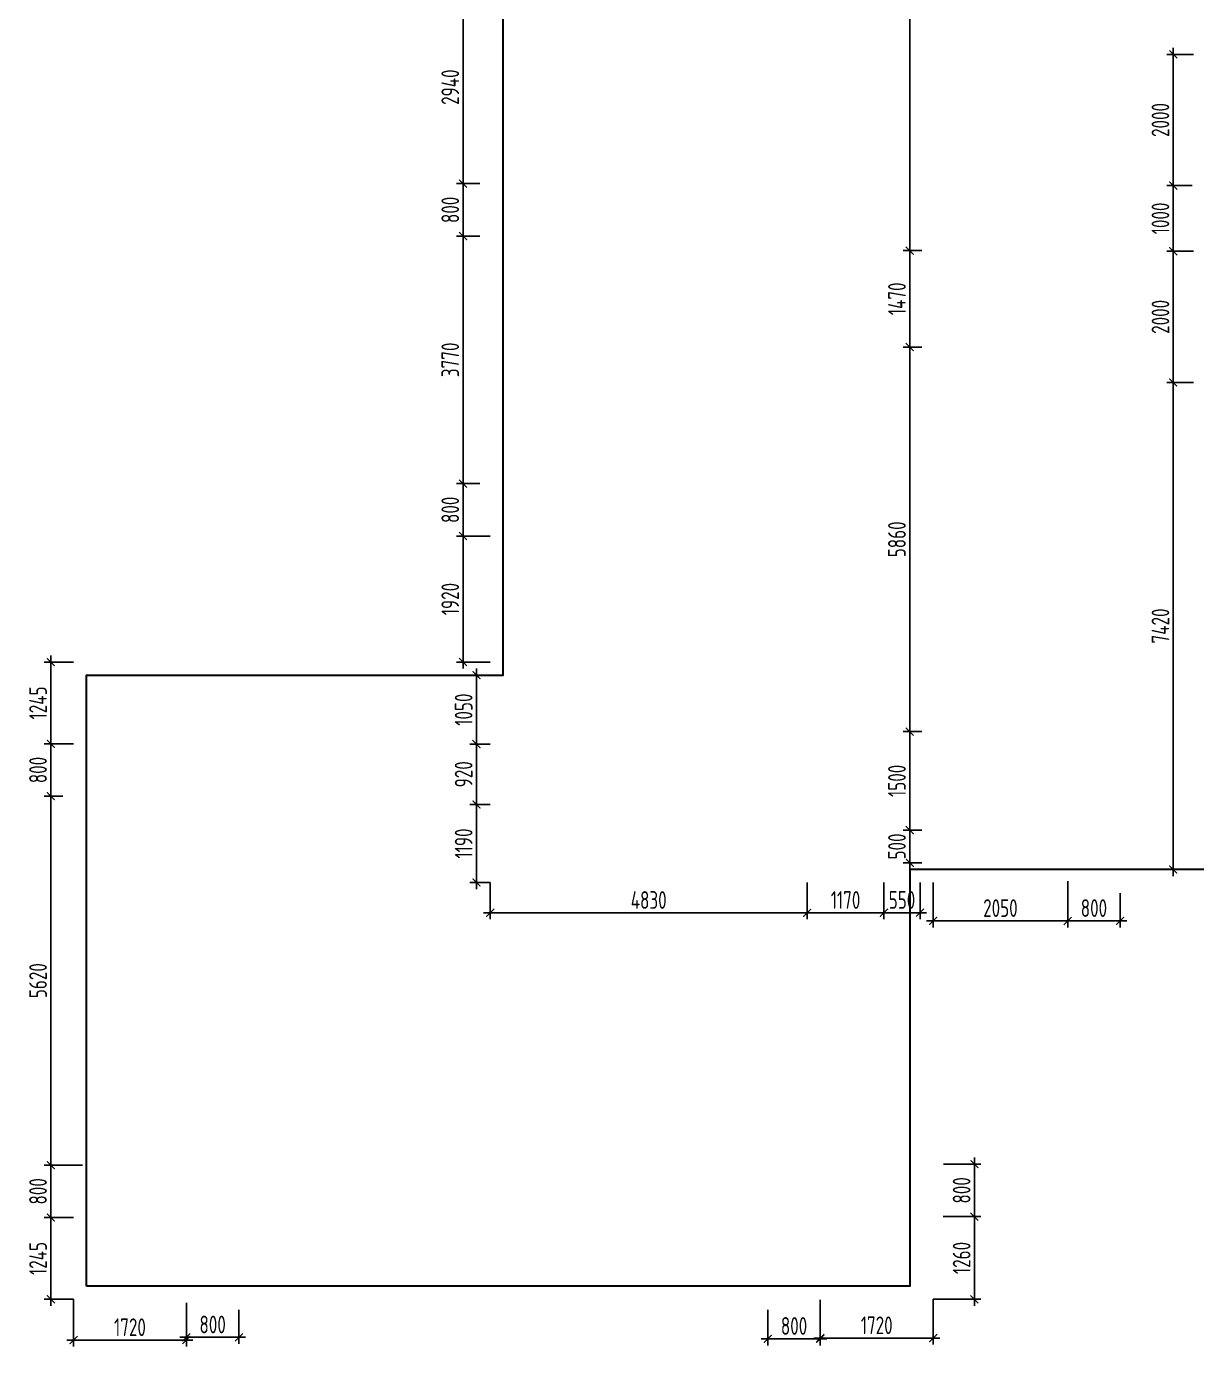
# Model space of a CAD drawing. Header units: millimetres. Extents: x -314343 to 8741575, y 21428 to 162031.
# Drawn here: x 328737 to 346570, y 54385 to 74502 of the extents above; entities that cross this region are included whole.
import ezdxf

# ---------------------------------------------------------------- set-up
doc = ezdxf.new("R2010")
doc.units = ezdxf.units.MM
doc.header["$MEASUREMENT"] = 0
doc.header["$PDSIZE"] = -4
doc.layers.get('0').update_dxf_attribs({"color": 250, "lineweight": 9})
doc.layers.get('Defpoints').update_dxf_attribs({"color": 6})
doc.styles.add('ISOCPEUR', font='isocpeur.ttf', dxfattribs={"width": 0.7})
doc.dimstyles.new('R_100', dxfattribs={"dimtxt": 270, "dimasz": 120, "dimexe": 100, "dimexo": 0, "dimgap": 60, "dimtad": 1, "dimdec": 0, "dimrnd": 5, "dimzin": 0, "dimdsep": 46, "dimtxsty": 'ISOCPEUR', "dimblk": 'ARCHTICK', "dimcen": 0, "dimdle": 100, "dimclrd": 256, "dimclre": 256, "dimclrt": 256, "dimadec": 0, "dimazin": 0, "dimtfac": 2, "dimtdec": 0, "dimtix": 1, "dimtofl": 0, "dimtmove": 1, "dimatfit": 3, "dimfxl": 1, "dimtvp": 3, "dimtolj": 1, "dimtzin": 0, "dimarcsym": 0})

# ---------------------------------------------------------------- blocks, each defined once
blk = doc.blocks.new('_ArchTick')
at = {"color": 0, "linetype": 'ByBlock', "const_width": 0.15}
blk.add_lwpolyline([(-0.5, -0.5), (0.5, 0.5)], dxfattribs=at)
blk = doc.blocks.new('*D41')
at = {"layer": 'Defpoints', "lineweight": -2, "ltscale": 100, "transparency": 16777216}
for p, q in [((335805, 64616), (335495, 64616)), ((335595, 64716), (335595, 63466)), ((335805, 63566), (335495, 63566))]:
    blk.add_line(p, q, dxfattribs=at)
at = {"layer": 'Defpoints', "color": 0, "ltscale": 100, "transparency": 16777216}
for p in [(335805, 64616), (335595, 63566), (335805, 63566)]:
    blk.add_point(p, dxfattribs=at)
at = {"layer": 'Defpoints', "lineweight": -2, "ltscale": 100, "transparency": 16777216, "xscale": 120, "yscale": 120, "zscale": 120}
for p, rotation in [((335595, 64616), 90), ((335595, 63566), 270)]:
    blk.add_blockref('_ArchTick', p, dxfattribs=dict(at, rotation=rotation))
at = {"layer": 'Defpoints', "lineweight": 30, "ltscale": 100, "transparency": 16777216, "insert": (335400, 64091), "char_height": 270, "attachment_point": 5, "rotation": 90, "style": 'ISOCPEUR'}
blk.add_mtext('\\A1;1050', dxfattribs=at)
blk = doc.blocks.new('*D42')
at = {"layer": 'Defpoints', "lineweight": -2, "ltscale": 100, "transparency": 16777216}
for p, q in [((335595, 62546), (335595, 63666)), ((335805, 63566), (335495, 63566)), ((335805, 62646), (335495, 62646))]:
    blk.add_line(p, q, dxfattribs=at)
at = {"layer": 'Defpoints', "color": 0, "ltscale": 100, "transparency": 16777216}
for p in [(335595, 63566), (335805, 63566), (335805, 62646)]:
    blk.add_point(p, dxfattribs=at)
at = {"layer": 'Defpoints', "lineweight": -2, "ltscale": 100, "transparency": 16777216, "xscale": 120, "yscale": 120, "zscale": 120}
for p, rotation in [((335595, 63566), 90), ((335595, 62646), 270)]:
    blk.add_blockref('_ArchTick', p, dxfattribs=dict(at, rotation=rotation))
at = {"layer": 'Defpoints', "lineweight": 30, "ltscale": 100, "transparency": 16777216, "insert": (335400, 63106), "char_height": 270, "attachment_point": 5, "rotation": 90, "style": 'ISOCPEUR'}
blk.add_mtext('\\A1;920', dxfattribs=at)
blk = doc.blocks.new('*D43')
at = {"layer": 'Defpoints', "lineweight": -2, "ltscale": 100, "transparency": 16777216}
for p, q in [((335805, 62646), (335495, 62646)), ((335595, 61356), (335595, 62746)), ((335805, 61456), (335495, 61456))]:
    blk.add_line(p, q, dxfattribs=at)
at = {"layer": 'Defpoints', "color": 0, "ltscale": 100, "transparency": 16777216}
for p in [(335595, 62646), (335805, 62646), (335805, 61456)]:
    blk.add_point(p, dxfattribs=at)
at = {"layer": 'Defpoints', "lineweight": -2, "ltscale": 100, "transparency": 16777216, "xscale": 120, "yscale": 120, "zscale": 120}
for p, rotation in [((335595, 62646), 90), ((335595, 61456), 270)]:
    blk.add_blockref('_ArchTick', p, dxfattribs=dict(at, rotation=rotation))
at = {"layer": 'Defpoints', "lineweight": 30, "ltscale": 100, "transparency": 16777216, "insert": (335400, 62051), "char_height": 270, "attachment_point": 5, "rotation": 90, "style": 'ISOCPEUR'}
blk.add_mtext('\\A1;1190', dxfattribs=at)
blk = doc.blocks.new('*D44')
at = {"layer": 'Defpoints', "lineweight": -2, "ltscale": 100, "transparency": 16777216}
for p, q in [((335805, 61456), (335805, 60896)), ((340635, 61456), (340635, 60896)), ((335705, 60996), (340735, 60996))]:
    blk.add_line(p, q, dxfattribs=at)
at = {"layer": 'Defpoints', "color": 0, "ltscale": 100, "transparency": 16777216}
for p in [(335805, 61456), (340635, 61456), (340635, 60996)]:
    blk.add_point(p, dxfattribs=at)
at = {"layer": 'Defpoints', "lineweight": -2, "ltscale": 100, "transparency": 16777216, "xscale": 120, "yscale": 120, "zscale": 120, "rotation": 180}
blk.add_blockref('_ArchTick', (335805, 60996), dxfattribs=at)
at = {"layer": 'Defpoints', "lineweight": -2, "ltscale": 100, "transparency": 16777216, "xscale": 120, "yscale": 120, "zscale": 120}
blk.add_blockref('_ArchTick', (340635, 60996), dxfattribs=at)
at = {"layer": 'Defpoints', "lineweight": 30, "ltscale": 100, "transparency": 16777216, "insert": (338220, 61190), "char_height": 270, "attachment_point": 5, "style": 'ISOCPEUR'}
blk.add_mtext('\\A1;4830', dxfattribs=at)
blk = doc.blocks.new('*D36')
at = {"layer": 'Defpoints', "lineweight": -2, "ltscale": 100, "transparency": 16777216}
for p, q in [((340635, 61456), (340635, 60896)), ((341805, 61456), (341805, 60896)), ((341905, 60996), (340535, 60996))]:
    blk.add_line(p, q, dxfattribs=at)
at = {"layer": 'Defpoints', "color": 0, "ltscale": 100, "transparency": 16777216}
for p in [(340635, 61456), (341805, 61456), (340635, 60996)]:
    blk.add_point(p, dxfattribs=at)
at = {"layer": 'Defpoints', "lineweight": -2, "ltscale": 100, "transparency": 16777216, "xscale": 120, "yscale": 120, "zscale": 120, "rotation": 180}
blk.add_blockref('_ArchTick', (340635, 60996), dxfattribs=at)
at = {"layer": 'Defpoints', "lineweight": -2, "ltscale": 100, "transparency": 16777216, "xscale": 120, "yscale": 120, "zscale": 120}
blk.add_blockref('_ArchTick', (341805, 60996), dxfattribs=at)
at = {"layer": 'Defpoints', "lineweight": 30, "ltscale": 100, "transparency": 16777216, "insert": (341220, 61191), "char_height": 270, "attachment_point": 5, "style": 'ISOCPEUR'}
blk.add_mtext('\\A1;1170', dxfattribs=at)
blk = doc.blocks.new('*D37')
at = {"layer": 'Defpoints', "lineweight": -2, "ltscale": 100, "transparency": 16777216}
for p, q in [((341805, 61456), (341805, 60896)), ((342355, 61456), (342355, 60896)), ((342455, 60996), (341705, 60996))]:
    blk.add_line(p, q, dxfattribs=at)
at = {"layer": 'Defpoints', "color": 0, "ltscale": 100, "transparency": 16777216}
for p in [(341805, 61456), (342355, 61456), (341805, 60996)]:
    blk.add_point(p, dxfattribs=at)
at = {"layer": 'Defpoints', "lineweight": -2, "ltscale": 100, "transparency": 16777216, "xscale": 120, "yscale": 120, "zscale": 120, "rotation": 180}
blk.add_blockref('_ArchTick', (341805, 60996), dxfattribs=at)
at = {"layer": 'Defpoints', "lineweight": -2, "ltscale": 100, "transparency": 16777216, "xscale": 120, "yscale": 120, "zscale": 120}
blk.add_blockref('_ArchTick', (342355, 60996), dxfattribs=at)
at = {"layer": 'Defpoints', "lineweight": 30, "ltscale": 100, "transparency": 16777216, "insert": (342080, 61191), "char_height": 270, "attachment_point": 5, "style": 'ISOCPEUR'}
blk.add_mtext('\\A1;550', dxfattribs=at)
blk = doc.blocks.new('*D38')
at = {"layer": 'Defpoints', "lineweight": -2, "ltscale": 100, "transparency": 16777216}
for p, q in [((342380, 62256), (342098, 62256)), ((342198, 62356), (342198, 61656)), ((342380, 61756), (342098, 61756))]:
    blk.add_line(p, q, dxfattribs=at)
at = {"layer": 'Defpoints', "color": 0, "ltscale": 100, "transparency": 16777216}
for p in [(342380, 62256), (342198, 61756), (342380, 61756)]:
    blk.add_point(p, dxfattribs=at)
at = {"layer": 'Defpoints', "lineweight": -2, "ltscale": 100, "transparency": 16777216, "xscale": 120, "yscale": 120, "zscale": 120}
for p, rotation in [((342198, 62256), 90), ((342198, 61756), 270)]:
    blk.add_blockref('_ArchTick', p, dxfattribs=dict(at, rotation=rotation))
at = {"layer": 'Defpoints', "lineweight": 30, "ltscale": 100, "transparency": 16777216, "insert": (342003, 62006), "char_height": 270, "attachment_point": 5, "rotation": 90, "style": 'ISOCPEUR'}
blk.add_mtext('\\A1;500', dxfattribs=at)
blk = doc.blocks.new('*D39')
at = {"layer": 'Defpoints', "lineweight": -2, "ltscale": 100, "transparency": 16777216}
for p, q in [((342198, 63856), (342198, 62156)), ((342380, 63756), (342098, 63756)), ((342380, 62256), (342098, 62256))]:
    blk.add_line(p, q, dxfattribs=at)
at = {"layer": 'Defpoints', "color": 0, "ltscale": 100, "transparency": 16777216}
for p in [(342380, 63756), (342198, 62256), (342380, 62256)]:
    blk.add_point(p, dxfattribs=at)
at = {"layer": 'Defpoints', "lineweight": -2, "ltscale": 100, "transparency": 16777216, "xscale": 120, "yscale": 120, "zscale": 120}
for p, rotation in [((342198, 63756), 90), ((342198, 62256), 270)]:
    blk.add_blockref('_ArchTick', p, dxfattribs=dict(at, rotation=rotation))
at = {"layer": 'Defpoints', "lineweight": 30, "ltscale": 100, "transparency": 16777216, "insert": (342003, 63006), "char_height": 270, "attachment_point": 5, "rotation": 90, "style": 'ISOCPEUR'}
blk.add_mtext('\\A1;1500', dxfattribs=at)
blk = doc.blocks.new('*D40')
at = {"layer": 'Defpoints', "lineweight": -2, "ltscale": 100, "transparency": 16777216}
for p, q in [((342380, 69616), (342098, 69616)), ((342198, 69716), (342198, 63656)), ((342380, 63756), (342098, 63756))]:
    blk.add_line(p, q, dxfattribs=at)
at = {"layer": 'Defpoints', "color": 0, "ltscale": 100, "transparency": 16777216}
for p in [(342380, 69616), (342198, 63756), (342380, 63756)]:
    blk.add_point(p, dxfattribs=at)
at = {"layer": 'Defpoints', "lineweight": -2, "ltscale": 100, "transparency": 16777216, "xscale": 120, "yscale": 120, "zscale": 120}
for p, rotation in [((342198, 69616), 90), ((342198, 63756), 270)]:
    blk.add_blockref('_ArchTick', p, dxfattribs=dict(at, rotation=rotation))
at = {"layer": 'Defpoints', "lineweight": 30, "ltscale": 100, "transparency": 16777216, "insert": (342003, 66686), "char_height": 270, "attachment_point": 5, "rotation": 90, "style": 'ISOCPEUR'}
blk.add_mtext('\\A1;5860', dxfattribs=at)
blk = doc.blocks.new('*D16')
at = {"layer": 'Defpoints', "lineweight": -2, "ltscale": 100, "transparency": 16777216}
for p, q in [((342380, 71086), (342098, 71086)), ((342198, 71186), (342198, 69516)), ((342380, 69616), (342098, 69616))]:
    blk.add_line(p, q, dxfattribs=at)
at = {"layer": 'Defpoints', "color": 0, "ltscale": 100, "transparency": 16777216}
for p in [(342380, 71086), (342198, 69616), (342380, 69616)]:
    blk.add_point(p, dxfattribs=at)
at = {"layer": 'Defpoints', "lineweight": -2, "ltscale": 100, "transparency": 16777216, "xscale": 120, "yscale": 120, "zscale": 120}
for p, rotation in [((342198, 71086), 90), ((342198, 69616), 270)]:
    blk.add_blockref('_ArchTick', p, dxfattribs=dict(at, rotation=rotation))
at = {"layer": 'Defpoints', "lineweight": 30, "ltscale": 100, "transparency": 16777216, "insert": (342003, 70351), "char_height": 270, "attachment_point": 5, "rotation": 90, "style": 'ISOCPEUR'}
blk.add_mtext('\\A1;1470', dxfattribs=at)
blk = doc.blocks.new('*D45')
at = {"layer": 'Defpoints', "lineweight": -2, "ltscale": 100, "transparency": 16777216}
for p, q in [((342380, 82486), (342098, 82486)), ((342198, 82586), (342198, 70986)), ((342380, 71086), (342098, 71086))]:
    blk.add_line(p, q, dxfattribs=at)
at = {"layer": 'Defpoints', "color": 0, "ltscale": 100, "transparency": 16777216}
for p in [(342380, 82486), (342198, 71086), (342380, 71086)]:
    blk.add_point(p, dxfattribs=at)
at = {"layer": 'Defpoints', "lineweight": -2, "ltscale": 100, "transparency": 16777216, "xscale": 120, "yscale": 120, "zscale": 120}
for p, rotation in [((342198, 82486), 90), ((342198, 71086), 270)]:
    blk.add_blockref('_ArchTick', p, dxfattribs=dict(at, rotation=rotation))
at = {"layer": 'Defpoints', "lineweight": 30, "ltscale": 100, "transparency": 16777216, "insert": (342003, 76786), "char_height": 270, "attachment_point": 5, "rotation": 90, "style": 'ISOCPEUR'}
blk.add_mtext('\\A1;11400', dxfattribs=at)
blk = doc.blocks.new('*D46')
at = {"layer": 'Defpoints', "lineweight": -2, "ltscale": 100, "transparency": 16777216}
for p, q in [((342715, 56366), (343284, 56366)), ((343184, 56466), (343184, 55006)), ((342555, 55106), (343284, 55106))]:
    blk.add_line(p, q, dxfattribs=at)
at = {"layer": 'Defpoints', "color": 0, "ltscale": 100, "transparency": 16777216}
for p in [(342715, 56366), (342555, 55106), (343184, 55106)]:
    blk.add_point(p, dxfattribs=at)
at = {"layer": 'Defpoints', "lineweight": -2, "ltscale": 100, "transparency": 16777216, "xscale": 120, "yscale": 120, "zscale": 120}
for p, rotation in [((343184, 56366), 90), ((343184, 55106), 270)]:
    blk.add_blockref('_ArchTick', p, dxfattribs=dict(at, rotation=rotation))
at = {"layer": 'Defpoints', "lineweight": 30, "ltscale": 100, "transparency": 16777216, "insert": (342989, 55736), "char_height": 270, "attachment_point": 5, "rotation": 90, "style": 'ISOCPEUR'}
blk.add_mtext('\\A1;1260', dxfattribs=at)
blk = doc.blocks.new('*D47')
at = {"layer": 'Defpoints', "lineweight": -2, "ltscale": 100, "transparency": 16777216}
for p, q in [((329455, 56351), (329009, 56351)), ((329109, 55006), (329109, 56451)), ((329455, 55106), (329009, 55106))]:
    blk.add_line(p, q, dxfattribs=at)
at = {"layer": 'Defpoints', "color": 0, "ltscale": 100, "transparency": 16777216}
for p in [(329109, 56351), (329455, 56351), (329455, 55106)]:
    blk.add_point(p, dxfattribs=at)
at = {"layer": 'Defpoints', "lineweight": -2, "ltscale": 100, "transparency": 16777216, "xscale": 120, "yscale": 120, "zscale": 120}
for p, rotation in [((329109, 56351), 90), ((329109, 55106), 270)]:
    blk.add_blockref('_ArchTick', p, dxfattribs=dict(at, rotation=rotation))
at = {"layer": 'Defpoints', "lineweight": 30, "ltscale": 100, "transparency": 16777216, "insert": (328914, 55728), "char_height": 270, "attachment_point": 5, "rotation": 90, "style": 'ISOCPEUR'}
blk.add_mtext('\\A1;1245', dxfattribs=at)
blk = doc.blocks.new('*D31')
at = {"layer": 'Defpoints', "lineweight": -2, "ltscale": 100, "transparency": 16777216}
for p, q in [((329591, 57151), (329009, 57151)), ((329109, 56251), (329109, 57251)), ((329295, 56351), (329009, 56351))]:
    blk.add_line(p, q, dxfattribs=at)
at = {"layer": 'Defpoints', "color": 0, "ltscale": 100, "transparency": 16777216}
for p in [(329109, 57151), (329591, 57151), (329295, 56351)]:
    blk.add_point(p, dxfattribs=at)
at = {"layer": 'Defpoints', "lineweight": -2, "ltscale": 100, "transparency": 16777216, "xscale": 120, "yscale": 120, "zscale": 120}
for p, rotation in [((329109, 57151), 90), ((329109, 56351), 270)]:
    blk.add_blockref('_ArchTick', p, dxfattribs=dict(at, rotation=rotation))
at = {"layer": 'Defpoints', "lineweight": 30, "ltscale": 100, "transparency": 16777216, "insert": (328914, 56751), "char_height": 270, "attachment_point": 5, "rotation": 90, "style": 'ISOCPEUR'}
blk.add_mtext('\\A1;800', dxfattribs=at)
blk = doc.blocks.new('*D32')
at = {"layer": 'Defpoints', "lineweight": -2, "ltscale": 100, "transparency": 16777216}
for p, q in [((329294, 62771), (329009, 62771)), ((329109, 57051), (329109, 62871)), ((329295, 57151), (329009, 57151))]:
    blk.add_line(p, q, dxfattribs=at)
at = {"layer": 'Defpoints', "color": 0, "ltscale": 100, "transparency": 16777216}
for p in [(329109, 62771), (329294, 62771), (329295, 57151)]:
    blk.add_point(p, dxfattribs=at)
at = {"layer": 'Defpoints', "lineweight": -2, "ltscale": 100, "transparency": 16777216, "xscale": 120, "yscale": 120, "zscale": 120}
for p, rotation in [((329109, 62771), 90), ((329109, 57151), 270)]:
    blk.add_blockref('_ArchTick', p, dxfattribs=dict(at, rotation=rotation))
at = {"layer": 'Defpoints', "lineweight": 30, "ltscale": 100, "transparency": 16777216, "insert": (328914, 59961), "char_height": 270, "attachment_point": 5, "rotation": 90, "style": 'ISOCPEUR'}
blk.add_mtext('\\A1;5620', dxfattribs=at)
blk = doc.blocks.new('*D33')
at = {"layer": 'Defpoints', "lineweight": -2, "ltscale": 100, "transparency": 16777216}
for p, q in [((329294, 63571), (329009, 63571)), ((329109, 63671), (329109, 62671)), ((329294, 62771), (329009, 62771))]:
    blk.add_line(p, q, dxfattribs=at)
at = {"layer": 'Defpoints', "color": 0, "ltscale": 100, "transparency": 16777216}
for p in [(329294, 63571), (329109, 62771), (329294, 62771)]:
    blk.add_point(p, dxfattribs=at)
at = {"layer": 'Defpoints', "lineweight": -2, "ltscale": 100, "transparency": 16777216, "xscale": 120, "yscale": 120, "zscale": 120}
for p, rotation in [((329109, 63571), 90), ((329109, 62771), 270)]:
    blk.add_blockref('_ArchTick', p, dxfattribs=dict(at, rotation=rotation))
at = {"layer": 'Defpoints', "lineweight": 30, "ltscale": 100, "transparency": 16777216, "insert": (328914, 63171), "char_height": 270, "attachment_point": 5, "rotation": 90, "style": 'ISOCPEUR'}
blk.add_mtext('\\A1;800', dxfattribs=at)
blk = doc.blocks.new('*D34')
at = {"layer": 'Defpoints', "lineweight": -2, "ltscale": 100, "transparency": 16777216}
for p, q in [((329455, 64816), (329009, 64816)), ((329109, 64916), (329109, 63471)), ((329455, 63571), (329009, 63571))]:
    blk.add_line(p, q, dxfattribs=at)
at = {"layer": 'Defpoints', "color": 0, "ltscale": 100, "transparency": 16777216}
for p in [(329455, 64816), (329109, 63571), (329455, 63571)]:
    blk.add_point(p, dxfattribs=at)
at = {"layer": 'Defpoints', "lineweight": -2, "ltscale": 100, "transparency": 16777216, "xscale": 120, "yscale": 120, "zscale": 120}
for p, rotation in [((329109, 64816), 90), ((329109, 63571), 270)]:
    blk.add_blockref('_ArchTick', p, dxfattribs=dict(at, rotation=rotation))
at = {"layer": 'Defpoints', "lineweight": 30, "ltscale": 100, "transparency": 16777216, "insert": (328914, 64193), "char_height": 270, "attachment_point": 5, "rotation": 90, "style": 'ISOCPEUR'}
blk.add_mtext('\\A1;1245', dxfattribs=at)
blk = doc.blocks.new('*D35')
at = {"layer": 'Defpoints', "lineweight": -2, "ltscale": 100, "transparency": 16777216}
for p, q in [((329455, 55106), (329455, 54385)), ((331175, 55054), (331175, 54385)), ((329355, 54485), (331275, 54485))]:
    blk.add_line(p, q, dxfattribs=at)
at = {"layer": 'Defpoints', "color": 0, "ltscale": 100, "transparency": 16777216}
for p in [(329455, 55106), (331175, 55054), (331175, 54485)]:
    blk.add_point(p, dxfattribs=at)
at = {"layer": 'Defpoints', "lineweight": -2, "ltscale": 100, "transparency": 16777216, "xscale": 120, "yscale": 120, "zscale": 120, "rotation": 180}
blk.add_blockref('_ArchTick', (329455, 54485), dxfattribs=at)
at = {"layer": 'Defpoints', "lineweight": -2, "ltscale": 100, "transparency": 16777216, "xscale": 120, "yscale": 120, "zscale": 120}
blk.add_blockref('_ArchTick', (331175, 54485), dxfattribs=at)
at = {"layer": 'Defpoints', "lineweight": 30, "ltscale": 100, "transparency": 16777216, "insert": (330315, 54680), "char_height": 270, "attachment_point": 5, "style": 'ISOCPEUR'}
blk.add_mtext('\\A1;1720', dxfattribs=at)
blk = doc.blocks.new('*D48')
at = {"layer": 'Defpoints', "lineweight": -2, "ltscale": 100, "transparency": 16777216}
for p, q in [((331175, 54956), (331175, 54427)), ((331975, 54946), (331975, 54427)), ((331075, 54527), (332075, 54527))]:
    blk.add_line(p, q, dxfattribs=at)
at = {"layer": 'Defpoints', "color": 0, "ltscale": 100, "transparency": 16777216}
for p in [(331175, 54956), (331975, 54946), (331975, 54527)]:
    blk.add_point(p, dxfattribs=at)
at = {"layer": 'Defpoints', "lineweight": -2, "ltscale": 100, "transparency": 16777216, "xscale": 120, "yscale": 120, "zscale": 120, "rotation": 180}
blk.add_blockref('_ArchTick', (331175, 54527), dxfattribs=at)
at = {"layer": 'Defpoints', "lineweight": -2, "ltscale": 100, "transparency": 16777216, "xscale": 120, "yscale": 120, "zscale": 120}
blk.add_blockref('_ArchTick', (331975, 54527), dxfattribs=at)
at = {"layer": 'Defpoints', "lineweight": 30, "ltscale": 100, "transparency": 16777216, "insert": (331575, 54722), "char_height": 270, "attachment_point": 5, "style": 'ISOCPEUR'}
blk.add_mtext('\\A1;800', dxfattribs=at)
blk = doc.blocks.new('*D49')
at = {"layer": 'Defpoints', "lineweight": -2, "ltscale": 100, "transparency": 16777216}
for p, q in [((340835, 55096), (340835, 54416)), ((342555, 55106), (342555, 54416)), ((342655, 54516), (340735, 54516))]:
    blk.add_line(p, q, dxfattribs=at)
at = {"layer": 'Defpoints', "color": 0, "ltscale": 100, "transparency": 16777216}
for p in [(340835, 55096), (342555, 55106), (340835, 54516)]:
    blk.add_point(p, dxfattribs=at)
at = {"layer": 'Defpoints', "lineweight": -2, "ltscale": 100, "transparency": 16777216, "xscale": 120, "yscale": 120, "zscale": 120, "rotation": 180}
blk.add_blockref('_ArchTick', (340835, 54516), dxfattribs=at)
at = {"layer": 'Defpoints', "lineweight": -2, "ltscale": 100, "transparency": 16777216, "xscale": 120, "yscale": 120, "zscale": 120}
blk.add_blockref('_ArchTick', (342555, 54516), dxfattribs=at)
at = {"layer": 'Defpoints', "lineweight": 30, "ltscale": 100, "transparency": 16777216, "insert": (341695, 54710), "char_height": 270, "attachment_point": 5, "style": 'ISOCPEUR'}
blk.add_mtext('\\A1;1720', dxfattribs=at)
blk = doc.blocks.new('*D50')
at = {"layer": 'Defpoints', "lineweight": -2, "ltscale": 100, "transparency": 16777216}
for p, q in [((340035, 54946), (340035, 54404)), ((340835, 54946), (340835, 54404)), ((340935, 54504), (339935, 54504))]:
    blk.add_line(p, q, dxfattribs=at)
at = {"layer": 'Defpoints', "color": 0, "ltscale": 100, "transparency": 16777216}
for p in [(340035, 54946), (340835, 54946), (340035, 54504)]:
    blk.add_point(p, dxfattribs=at)
at = {"layer": 'Defpoints', "lineweight": -2, "ltscale": 100, "transparency": 16777216, "xscale": 120, "yscale": 120, "zscale": 120, "rotation": 180}
blk.add_blockref('_ArchTick', (340035, 54504), dxfattribs=at)
at = {"layer": 'Defpoints', "lineweight": -2, "ltscale": 100, "transparency": 16777216, "xscale": 120, "yscale": 120, "zscale": 120}
blk.add_blockref('_ArchTick', (340835, 54504), dxfattribs=at)
at = {"layer": 'Defpoints', "lineweight": 30, "ltscale": 100, "transparency": 16777216, "insert": (340435, 54700), "char_height": 270, "attachment_point": 5, "style": 'ISOCPEUR'}
blk.add_mtext('\\A1;800', dxfattribs=at)
blk = doc.blocks.new('*D51')
at = {"layer": 'Defpoints', "lineweight": -2, "ltscale": 100, "transparency": 16777216}
for p, q in [((342715, 57166), (343284, 57166)), ((343184, 57266), (343184, 56266)), ((342705, 56366), (343284, 56366))]:
    blk.add_line(p, q, dxfattribs=at)
at = {"layer": 'Defpoints', "color": 0, "ltscale": 100, "transparency": 16777216}
for p in [(342715, 57166), (342705, 56366), (343184, 56366)]:
    blk.add_point(p, dxfattribs=at)
at = {"layer": 'Defpoints', "lineweight": -2, "ltscale": 100, "transparency": 16777216, "xscale": 120, "yscale": 120, "zscale": 120}
for p, rotation in [((343184, 57166), 90), ((343184, 56366), 270)]:
    blk.add_blockref('_ArchTick', p, dxfattribs=dict(at, rotation=rotation))
at = {"layer": 'Defpoints', "lineweight": 30, "ltscale": 100, "transparency": 16777216, "insert": (342989, 56766), "char_height": 270, "attachment_point": 5, "rotation": 90, "style": 'ISOCPEUR'}
blk.add_mtext('\\A1;800', dxfattribs=at)
blk = doc.blocks.new('*D52')
at = {"layer": 'Defpoints', "lineweight": -2, "ltscale": 100, "transparency": 16777216}
for p, q in [((342555, 61456), (342555, 60772)), ((344605, 61476), (344605, 60772)), ((342455, 60872), (344705, 60872))]:
    blk.add_line(p, q, dxfattribs=at)
at = {"layer": 'Defpoints', "color": 0, "ltscale": 100, "transparency": 16777216}
for p in [(342555, 61456), (344605, 61476), (344605, 60872)]:
    blk.add_point(p, dxfattribs=at)
at = {"layer": 'Defpoints', "lineweight": -2, "ltscale": 100, "transparency": 16777216, "xscale": 120, "yscale": 120, "zscale": 120, "rotation": 180}
blk.add_blockref('_ArchTick', (342555, 60872), dxfattribs=at)
at = {"layer": 'Defpoints', "lineweight": -2, "ltscale": 100, "transparency": 16777216, "xscale": 120, "yscale": 120, "zscale": 120}
blk.add_blockref('_ArchTick', (344605, 60872), dxfattribs=at)
at = {"layer": 'Defpoints', "lineweight": 30, "ltscale": 100, "transparency": 16777216, "insert": (343580, 61067), "char_height": 270, "attachment_point": 5, "style": 'ISOCPEUR'}
blk.add_mtext('\\A1;2050', dxfattribs=at)
blk = doc.blocks.new('*D61')
at = {"layer": 'Defpoints', "lineweight": -2, "ltscale": 100, "transparency": 16777216}
for p, q in [((344605, 61296), (344605, 60772)), ((345405, 61296), (345405, 60772)), ((345505, 60872), (344505, 60872))]:
    blk.add_line(p, q, dxfattribs=at)
at = {"layer": 'Defpoints', "color": 0, "ltscale": 100, "transparency": 16777216}
for p in [(344605, 61296), (345405, 61296), (344605, 60872)]:
    blk.add_point(p, dxfattribs=at)
at = {"layer": 'Defpoints', "lineweight": -2, "ltscale": 100, "transparency": 16777216, "xscale": 120, "yscale": 120, "zscale": 120, "rotation": 180}
blk.add_blockref('_ArchTick', (344605, 60872), dxfattribs=at)
at = {"layer": 'Defpoints', "lineweight": -2, "ltscale": 100, "transparency": 16777216, "xscale": 120, "yscale": 120, "zscale": 120}
blk.add_blockref('_ArchTick', (345405, 60872), dxfattribs=at)
at = {"layer": 'Defpoints', "lineweight": 30, "ltscale": 100, "transparency": 16777216, "insert": (345005, 61067), "char_height": 270, "attachment_point": 5, "style": 'ISOCPEUR'}
blk.add_mtext('\\A1;800', dxfattribs=at)
blk = doc.blocks.new('*D69')
at = {"layer": 'Defpoints', "lineweight": -2, "ltscale": 100, "transparency": 16777216}
for p, q in [((346520, 69076), (346114, 69076)), ((346214, 61556), (346214, 69176)), ((346520, 61656), (346114, 61656))]:
    blk.add_line(p, q, dxfattribs=at)
at = {"layer": 'Defpoints', "color": 0, "ltscale": 100, "transparency": 16777216}
for p in [(346214, 69076), (346520, 69076), (346520, 61656)]:
    blk.add_point(p, dxfattribs=at)
at = {"layer": 'Defpoints', "lineweight": -2, "ltscale": 100, "transparency": 16777216, "xscale": 120, "yscale": 120, "zscale": 120}
for p, rotation in [((346214, 69076), 90), ((346214, 61656), 270)]:
    blk.add_blockref('_ArchTick', p, dxfattribs=dict(at, rotation=rotation))
at = {"layer": 'Defpoints', "lineweight": 30, "ltscale": 100, "transparency": 16777216, "insert": (346019, 65366), "char_height": 270, "attachment_point": 5, "rotation": 90, "style": 'ISOCPEUR'}
blk.add_mtext('\\A1;7420', dxfattribs=at)
blk = doc.blocks.new('*D18')
at = {"layer": 'Defpoints', "lineweight": -2, "ltscale": 100, "transparency": 16777216}
for p, q in [((346520, 71076), (346114, 71076)), ((346214, 71176), (346214, 68976)), ((346520, 69076), (346114, 69076))]:
    blk.add_line(p, q, dxfattribs=at)
at = {"layer": 'Defpoints', "color": 0, "ltscale": 100, "transparency": 16777216}
for p in [(346520, 71076), (346214, 69076), (346520, 69076)]:
    blk.add_point(p, dxfattribs=at)
at = {"layer": 'Defpoints', "lineweight": -2, "ltscale": 100, "transparency": 16777216, "xscale": 120, "yscale": 120, "zscale": 120}
for p, rotation in [((346214, 71076), 90), ((346214, 69076), 270)]:
    blk.add_blockref('_ArchTick', p, dxfattribs=dict(at, rotation=rotation))
at = {"layer": 'Defpoints', "lineweight": 30, "ltscale": 100, "transparency": 16777216, "insert": (346019, 70076), "char_height": 270, "attachment_point": 5, "rotation": 90, "style": 'ISOCPEUR'}
blk.add_mtext('\\A1;2000', dxfattribs=at)
blk = doc.blocks.new('*D19')
at = {"layer": 'Defpoints', "lineweight": -2, "ltscale": 100, "transparency": 16777216}
for p, q in [((346501, 72076), (346114, 72076)), ((346214, 72176), (346214, 70976)), ((346520, 71076), (346114, 71076))]:
    blk.add_line(p, q, dxfattribs=at)
at = {"layer": 'Defpoints', "color": 0, "ltscale": 100, "transparency": 16777216}
for p in [(346501, 72076), (346214, 71076), (346520, 71076)]:
    blk.add_point(p, dxfattribs=at)
at = {"layer": 'Defpoints', "lineweight": -2, "ltscale": 100, "transparency": 16777216, "xscale": 120, "yscale": 120, "zscale": 120}
for p, rotation in [((346214, 72076), 90), ((346214, 71076), 270)]:
    blk.add_blockref('_ArchTick', p, dxfattribs=dict(at, rotation=rotation))
at = {"layer": 'Defpoints', "lineweight": 30, "ltscale": 100, "transparency": 16777216, "insert": (346019, 71576), "char_height": 270, "attachment_point": 5, "rotation": 90, "style": 'ISOCPEUR'}
blk.add_mtext('\\A1;1000', dxfattribs=at)
blk = doc.blocks.new('*D20')
at = {"layer": 'Defpoints', "lineweight": -2, "ltscale": 100, "transparency": 16777216}
for p, q in [((346520, 74076), (346114, 74076)), ((346214, 74176), (346214, 71976)), ((346501, 72076), (346114, 72076))]:
    blk.add_line(p, q, dxfattribs=at)
at = {"layer": 'Defpoints', "color": 0, "ltscale": 100, "transparency": 16777216}
for p in [(346520, 74076), (346214, 72076), (346501, 72076)]:
    blk.add_point(p, dxfattribs=at)
at = {"layer": 'Defpoints', "lineweight": -2, "ltscale": 100, "transparency": 16777216, "xscale": 120, "yscale": 120, "zscale": 120}
for p, rotation in [((346214, 74076), 90), ((346214, 72076), 270)]:
    blk.add_blockref('_ArchTick', p, dxfattribs=dict(at, rotation=rotation))
at = {"layer": 'Defpoints', "lineweight": 30, "ltscale": 100, "transparency": 16777216, "insert": (346019, 73076), "char_height": 270, "attachment_point": 5, "rotation": 90, "style": 'ISOCPEUR'}
blk.add_mtext('\\A1;2000', dxfattribs=at)
blk = doc.blocks.new('*D70')
at = {"layer": 'Defpoints', "lineweight": -2, "ltscale": 100, "transparency": 16777216}
for p, q in [((335391, 64716), (335391, 66836)), ((335805, 66736), (335291, 66736)), ((335805, 64816), (335291, 64816))]:
    blk.add_line(p, q, dxfattribs=at)
at = {"layer": 'Defpoints', "color": 0, "ltscale": 100, "transparency": 16777216}
for p in [(335391, 66736), (335805, 66736), (335805, 64816)]:
    blk.add_point(p, dxfattribs=at)
at = {"layer": 'Defpoints', "lineweight": -2, "ltscale": 100, "transparency": 16777216, "xscale": 120, "yscale": 120, "zscale": 120}
for p, rotation in [((335391, 66736), 90), ((335391, 64816), 270)]:
    blk.add_blockref('_ArchTick', p, dxfattribs=dict(at, rotation=rotation))
at = {"layer": 'Defpoints', "lineweight": 30, "ltscale": 100, "transparency": 16777216, "insert": (335196, 65776), "char_height": 270, "attachment_point": 5, "rotation": 90, "style": 'ISOCPEUR'}
blk.add_mtext('\\A1;1920', dxfattribs=at)
blk = doc.blocks.new('*D73')
at = {"layer": 'Defpoints', "lineweight": -2, "ltscale": 100, "transparency": 16777216}
for p, q in [((335391, 66636), (335391, 67636)), ((335645, 67536), (335291, 67536)), ((335645, 66736), (335291, 66736))]:
    blk.add_line(p, q, dxfattribs=at)
at = {"layer": 'Defpoints', "color": 0, "ltscale": 100, "transparency": 16777216}
for p in [(335391, 67536), (335645, 67536), (335645, 66736)]:
    blk.add_point(p, dxfattribs=at)
at = {"layer": 'Defpoints', "lineweight": -2, "ltscale": 100, "transparency": 16777216, "xscale": 120, "yscale": 120, "zscale": 120}
for p, rotation in [((335391, 67536), 90), ((335391, 66736), 270)]:
    blk.add_blockref('_ArchTick', p, dxfattribs=dict(at, rotation=rotation))
at = {"layer": 'Defpoints', "lineweight": 30, "ltscale": 100, "transparency": 16777216, "insert": (335196, 67136), "char_height": 270, "attachment_point": 5, "rotation": 90, "style": 'ISOCPEUR'}
blk.add_mtext('\\A1;800', dxfattribs=at)
blk = doc.blocks.new('*D74')
at = {"layer": 'Defpoints', "lineweight": -2, "ltscale": 100, "transparency": 16777216}
for p, q in [((335645, 71306), (335291, 71306)), ((335391, 71406), (335391, 67436)), ((335645, 67536), (335291, 67536))]:
    blk.add_line(p, q, dxfattribs=at)
at = {"layer": 'Defpoints', "color": 0, "ltscale": 100, "transparency": 16777216}
for p in [(335645, 71306), (335391, 67536), (335645, 67536)]:
    blk.add_point(p, dxfattribs=at)
at = {"layer": 'Defpoints', "lineweight": -2, "ltscale": 100, "transparency": 16777216, "xscale": 120, "yscale": 120, "zscale": 120}
for p, rotation in [((335391, 71306), 90), ((335391, 67536), 270)]:
    blk.add_blockref('_ArchTick', p, dxfattribs=dict(at, rotation=rotation))
at = {"layer": 'Defpoints', "lineweight": 30, "ltscale": 100, "transparency": 16777216, "insert": (335196, 69421), "char_height": 270, "attachment_point": 5, "rotation": 90, "style": 'ISOCPEUR'}
blk.add_mtext('\\A1;3770', dxfattribs=at)
blk = doc.blocks.new('*D75')
at = {"layer": 'Defpoints', "lineweight": -2, "ltscale": 100, "transparency": 16777216}
for p, q in [((335645, 72106), (335291, 72106)), ((335391, 72206), (335391, 71206)), ((335645, 71306), (335291, 71306))]:
    blk.add_line(p, q, dxfattribs=at)
at = {"layer": 'Defpoints', "color": 0, "ltscale": 100, "transparency": 16777216}
for p in [(335645, 72106), (335391, 71306), (335645, 71306)]:
    blk.add_point(p, dxfattribs=at)
at = {"layer": 'Defpoints', "lineweight": -2, "ltscale": 100, "transparency": 16777216, "xscale": 120, "yscale": 120, "zscale": 120}
for p, rotation in [((335391, 72106), 90), ((335391, 71306), 270)]:
    blk.add_blockref('_ArchTick', p, dxfattribs=dict(at, rotation=rotation))
at = {"layer": 'Defpoints', "lineweight": 30, "ltscale": 100, "transparency": 16777216, "insert": (335196, 71706), "char_height": 270, "attachment_point": 5, "rotation": 90, "style": 'ISOCPEUR'}
blk.add_mtext('\\A1;800', dxfattribs=at)
blk = doc.blocks.new('*D22')
at = {"layer": 'Defpoints', "lineweight": -2, "ltscale": 100, "transparency": 16777216}
for p, q in [((335645, 75046), (335291, 75046)), ((335391, 75146), (335391, 72006)), ((335645, 72106), (335291, 72106))]:
    blk.add_line(p, q, dxfattribs=at)
at = {"layer": 'Defpoints', "color": 0, "ltscale": 100, "transparency": 16777216}
for p in [(335645, 75046), (335391, 72106), (335645, 72106)]:
    blk.add_point(p, dxfattribs=at)
at = {"layer": 'Defpoints', "lineweight": -2, "ltscale": 100, "transparency": 16777216, "xscale": 120, "yscale": 120, "zscale": 120}
for p, rotation in [((335391, 75046), 90), ((335391, 72106), 270)]:
    blk.add_blockref('_ArchTick', p, dxfattribs=dict(at, rotation=rotation))
at = {"layer": 'Defpoints', "lineweight": 30, "ltscale": 100, "transparency": 16777216, "insert": (335196, 73576), "char_height": 270, "attachment_point": 5, "rotation": 90, "style": 'ISOCPEUR'}
blk.add_mtext('\\A1;2940', dxfattribs=at)

msp = doc.modelspace()

# ---------------------------------------------------------------- linework, layer by layer
at = {"layer": 'Defpoints', "color": 3, "lineweight": 30, "ltscale": 100}
for points in [[(329654.6, 55305.7), (329654.6, 64615.7), (336004.6, 64615.7), (336004.6, 82485.7), (342238.8, 82485.7), (342379.6, 74952), (346719.6, 74865.7), (346719.6, 86350.7), (380919.6, 86350.7)], [(377289.6, 66745.7), (350474.6, 66745.7), (350474.6, 61655.7), (342198, 61655.7), (342198, 55305.7), (329654.6, 55305.7)]]:
    msp.add_lwpolyline(points, dxfattribs=at)

# ---------------------------------------------------------------- dimensions: what is measured, and where the dimension line sits
for base, p1, p2, picture, middle in [((342198, 71085.7), (342379.6, 82485.7), (342379.6, 71085.7), '*D45', (342003, 76785.7)), ((335391, 72105.7), (335644.6, 75045.7), (335644.6, 72105.7), '*D22', (335196, 73575.7)), ((346213.5, 72075.7), (346519.6, 74075.7), (346500.5, 72075.7), '*D20', (346018.5, 73075.7)), ((335391, 71305.7), (335644.6, 72105.7), (335644.6, 71305.7), '*D75', (335196, 71705.7)), ((346213.5, 71075.7), (346500.5, 72075.7), (346519.6, 71075.7), '*D19', (346018.5, 71575.7)), ((335391, 67535.7), (335644.6, 71305.7), (335644.6, 67535.7), '*D74', (335196, 69420.7)), ((342198, 69615.7), (342379.6, 71085.7), (342379.6, 69615.7), '*D16', (342003, 70350.7)), ((346213.5, 69075.7), (346519.6, 71075.7), (346519.6, 69075.7), '*D18', (346018.5, 70075.7)), ((342198, 63755.7), (342379.6, 69615.7), (342379.6, 63755.7), '*D40', (342003, 66685.7)), ((346213.5, 69075.7), (346519.6, 61655.7), (346519.6, 69075.7), '*D69', (346018.5, 65365.7)), ((335391, 67535.7), (335644.6, 66735.7), (335644.6, 67535.7), '*D73', (335196, 67135.7)), ((335391, 66735.7), (335804.6, 64815.7), (335804.6, 66735.7), '*D70', (335196, 65775.7)), ((329109, 63570.7), (329454.6, 64815.7), (329454.6, 63570.7), '*D34', (328914, 64193.2)), ((335595, 63565.7), (335804.6, 64615.7), (335804.6, 63565.7), '*D41', (335400, 64090.7)), ((342198, 62255.7), (342379.6, 63755.7), (342379.6, 62255.7), '*D39', (342003, 63005.7)), ((329109, 62770.6), (329294.5, 63570.7), (329294.3, 62770.6), '*D33', (328914, 63170.7)), ((335595, 63565.7), (335804.6, 62645.7), (335804.6, 63565.7), '*D42', (335400, 63105.7)), ((329109, 62770.6), (329294.6, 57150.7), (329294.5, 62770.6), '*D32', (328914, 59960.7)), ((335595, 62645.7), (335804.6, 61455.7), (335804.6, 62645.7), '*D43', (335400, 62050.7)), ((342198, 61755.7), (342379.6, 62255.7), (342379.6, 61755.7), '*D38', (342003, 62005.7)), ((329109, 57150.7), (329294.6, 56350.7), (329591.3, 57150.7), '*D31', (328914, 56750.7)), ((343183.5, 56365.7), (342714.6, 57165.7), (342704.6, 56365.7), '*D51', (342988.5, 56765.7)), ((329109, 56350.7), (329454.6, 55105.7), (329454.6, 56350.7), '*D47', (328914, 55728.2)), ((343183.5, 55105.7), (342714.6, 56365.7), (342554.6, 55105.7), '*D46', (342988.5, 55735.7))]:
    dim = msp.add_linear_dim(base=base, p1=p1, p2=p2, angle=90, dimstyle='R_100', override={"dimpost": '\\X', "dimfxl": 2.5, "dimarcsym": 1}, dxfattribs=at)
    dim.commit()
    dim.dimension.update_dxf_attribs({"geometry": picture, "text_midpoint": middle})
for base, p1, p2, picture, middle in [((340634.6, 60995.5), (335804.6, 61455.7), (340634.6, 61455.7), '*D44', (338219.6, 61190.5)), ((340634.6, 60995.5), (341804.6, 61455.7), (340634.6, 61455.7), '*D36', (341219.6, 61190.5)), ((341804.6, 60995.5), (342354.6, 61455.7), (341804.6, 61455.7), '*D37', (342079.6, 61190.5)), ((344604.6, 60871.5), (342554.6, 61455.7), (344604.6, 61475.7), '*D52', (343579.6, 61066.5)), ((344604.6, 60871.5), (345404.6, 61295.7), (344604.6, 61295.7), '*D61', (345004.6, 61066.5)), ((331174.6, 54485.4), (329454.6, 55105.7), (331174.6, 55053.5), '*D35', (330314.6, 54680.4)), ((331974.6, 54527), (331174.6, 54955.7), (331974.6, 54945.7), '*D48', (331574.6, 54722)), ((340034.6, 54504.5), (340834.6, 54945.7), (340034.6, 54945.7), '*D50', (340434.6, 54699.5)), ((340834.6, 54515.5), (342554.6, 55105.7), (340834.6, 55095.7), '*D49', (341694.6, 54710.5))]:
    dim = msp.add_linear_dim(base=base, p1=p1, p2=p2, dimstyle='R_100', override={"dimpost": '\\X', "dimfxl": 2.5, "dimarcsym": 1}, dxfattribs=at)
    dim.commit()
    dim.dimension.update_dxf_attribs({"geometry": picture, "text_midpoint": middle})

doc.saveas('drawing.dxf')
